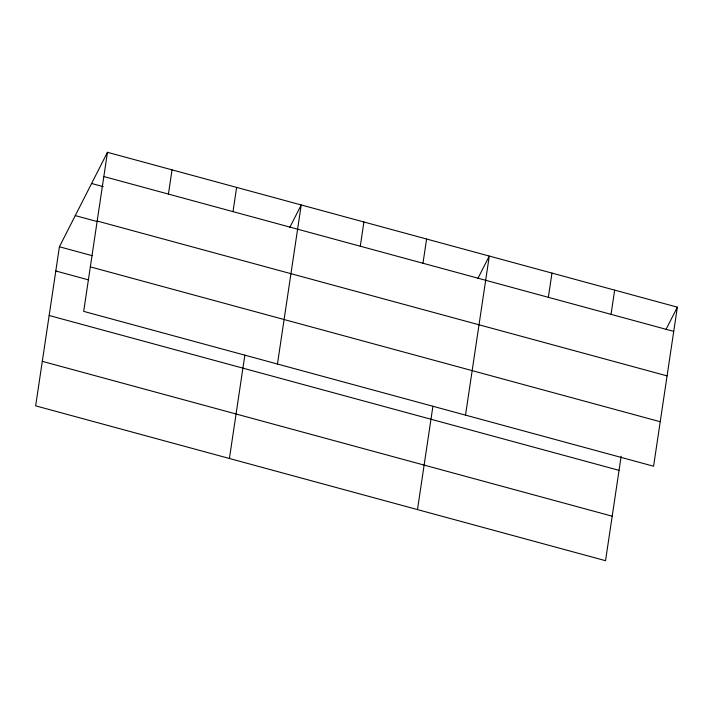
<?xml version="1.0" encoding="UTF-8"?>
<svg xmlns="http://www.w3.org/2000/svg" width="713" height="713" viewBox="0 0 713 713"><rect width="100%" height="100%" fill="white"/><g stroke="black" fill="none" stroke-linecap="round" stroke-linejoin="round"><path stroke-width="1.07" d="M107.458 152.306L83.679 311.376L653.58 466.222L677.35 307.16L107.458 152.306L59.42 246.778L35.65 405.84L605.542 560.694L621.157 456.24M168.42 194.088L172.047 169.863M233.008 211.636L236.627 187.412M229.417 458.486L244.862 355.119M277.446 364.022L301.216 204.961L289.826 227.367M360.288 246.217L363.906 221.993M422.978 263.249L426.597 239.024M417.479 509.59L432.925 406.223M465.509 415.126L489.287 256.065L477.888 278.471M548.35 297.321L551.969 273.097M611.041 314.353L614.659 290.129M665.96 329.566L677.35 307.16M103.831 176.53L673.732 331.385M91.603 183.482L103.251 186.646M97.182 221.03L667.083 375.885M75.275 215.602L97.512 221.645M59.42 246.778L92.244 255.691M90.337 266.876L660.229 421.731M55.801 270.993L88.626 279.915M49.152 315.494L619.044 470.348M42.299 361.339L612.2 516.194"/></g></svg>
